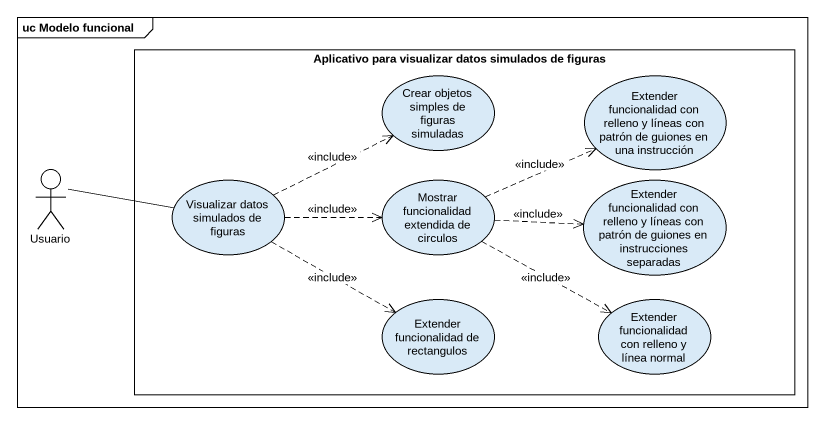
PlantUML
@startuml
mainframe uc Modelo funcional
rectangle "Aplicativo para visualizar datos simulados de figuras" as Aplicativo_para_visualizar {
  usecase "Crear objetos simples de figuras simuladas" as Crear_objetos_simples_de
  usecase "Extender funcionalidad con relleno y líneas con patrón de guiones en una instrucción" as Extender_funcionalidad_con
  usecase "Visualizar datos simulados de figuras" as Visualizar_datos_simulados
  usecase "Mostrar funcionalidad extendida de circulos" as Mostrar_funcionalidad
  usecase "Extender funcionalidad con relleno y líneas con patrón de guiones en instrucciones separadas" as Extender_funcionalidad_con_2
  usecase "Extender funcionalidad de rectangulos" as Extender_funcionalidad_de
  usecase "Extender funcionalidad con relleno y línea normal" as Extender_funcionalidad_con_3
}
actor Usuario
Usuario -right- Visualizar_datos_simulados
Visualizar_datos_simulados .right.> Crear_objetos_simples_de : <<include>>
Visualizar_datos_simulados .right.> Mostrar_funcionalidad : <<include>>
Visualizar_datos_simulados .right.> Extender_funcionalidad_de : <<include>>
Mostrar_funcionalidad .right.> Extender_funcionalidad_con : <<include>>
Mostrar_funcionalidad .right.> Extender_funcionalidad_con_2 : <<include>>
Mostrar_funcionalidad .right.> Extender_funcionalidad_con_3 : <<include>>
@enduml
